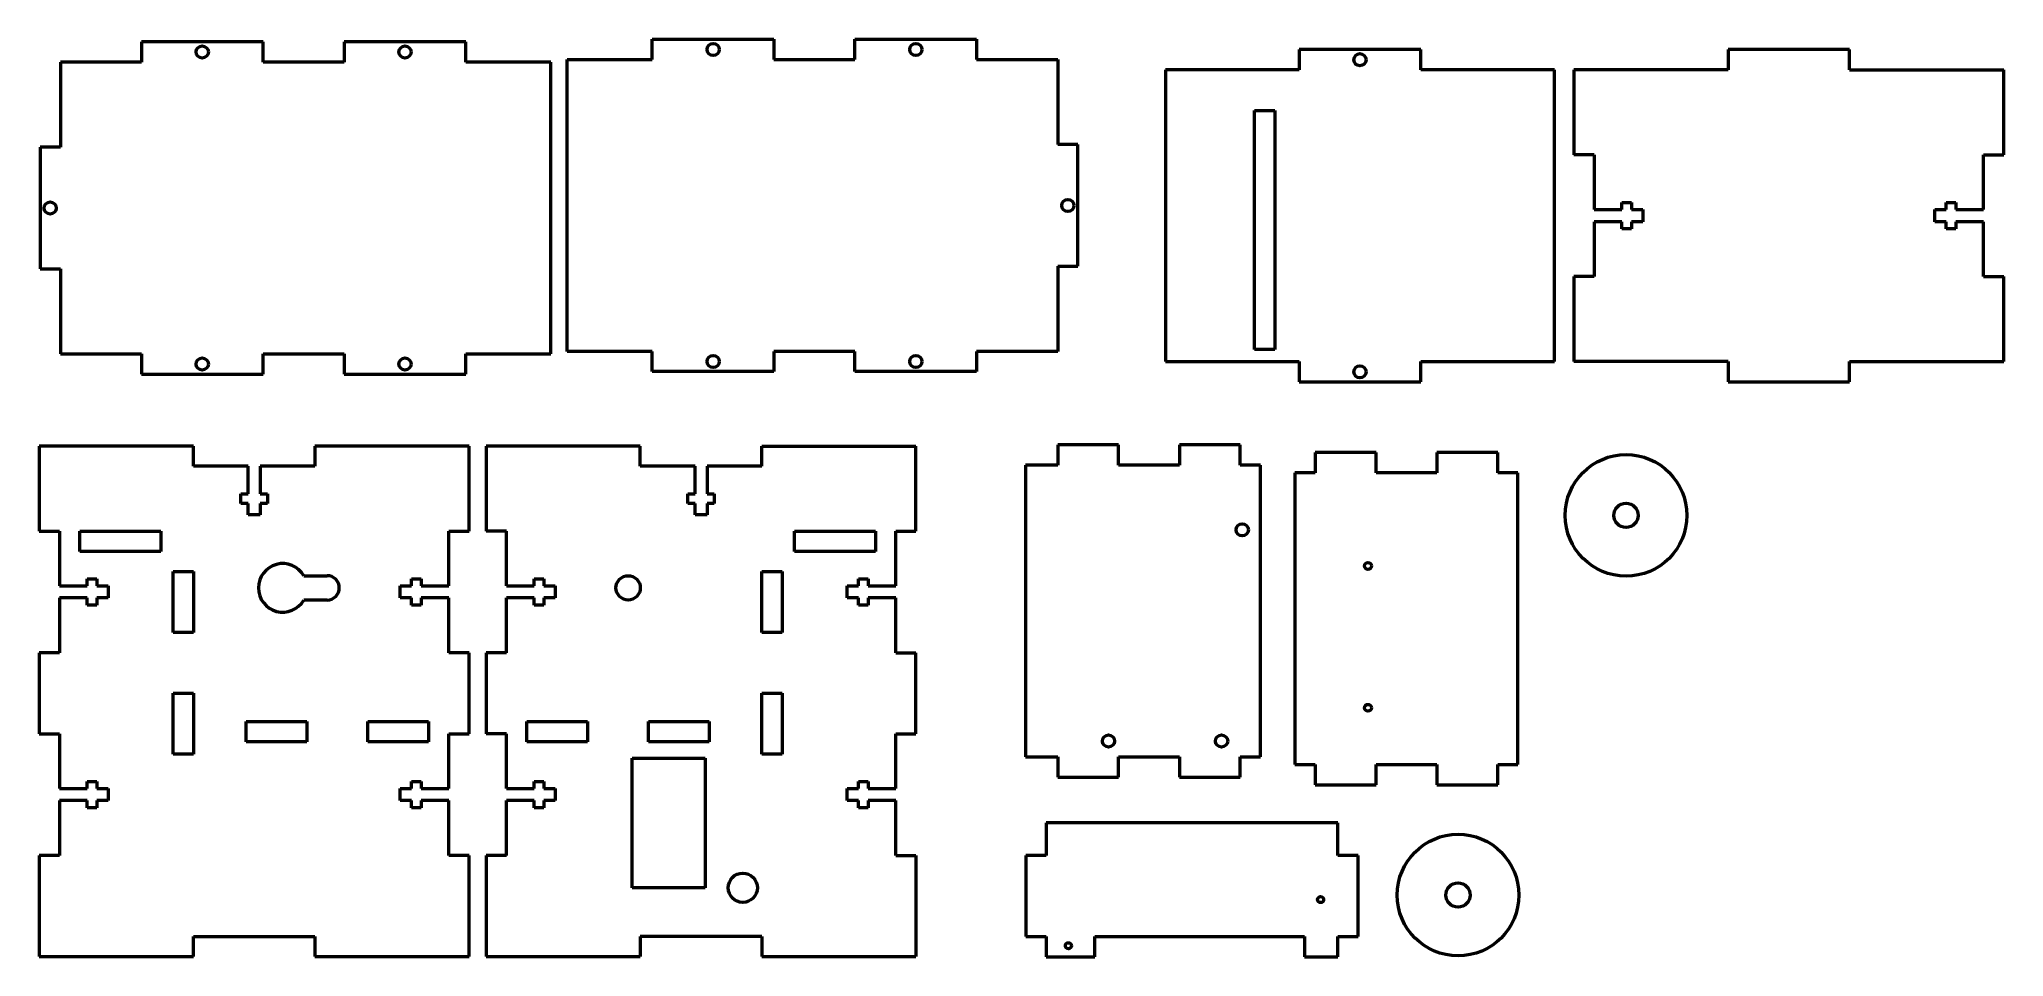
# Model space of a CAD drawing. Header units: millimetres. Extents: x 6 to 491, y 193 to 420.
import ezdxf

# ---------------------------------------------------------------- set-up
doc = ezdxf.new("R2010")
doc.units = ezdxf.units.MM
doc.layers.add('可见 (ISO)', color=7, linetype='Continuous', lineweight=50)

msp = doc.modelspace()

# ---------------------------------------------------------------- linework, layer by layer
at = {"layer": '可见 (ISO)'}
for p, q in [((31.49, 418.93), (31.49, 413.93)), ((61.49, 418.93), (31.49, 418.93)), ((61.49, 413.93), (61.49, 418.93)), ((81.49, 418.93), (81.49, 413.93)), ((111.49, 418.93), (81.49, 418.93)), ((111.49, 413.93), (111.49, 418.93)), ((157.49, 419.56), (187.49, 419.56)), ((157.49, 414.56), (157.49, 419.56)), ((187.49, 419.56), (187.49, 414.56)), ((207.49, 419.56), (237.49, 419.56)), ((207.49, 414.56), (207.49, 419.56)), ((237.49, 419.56), (237.49, 414.56)), ((317.05, 417.02), (317.05, 412.02)), ((347.05, 417.02), (317.05, 417.02)), ((347.05, 412.02), (347.05, 417.02)), ((422.84, 417.02), (422.84, 412.02)), ((452.84, 417.02), (422.84, 417.02)), ((452.84, 412.02), (452.84, 417.02)), ((31.49, 413.93), (11.49, 413.93)), ((11.49, 413.93), (11.49, 392.93)), ((81.49, 413.93), (61.49, 413.93)), ((132.49, 413.93), (111.49, 413.93)), ((132.49, 341.93), (132.49, 413.93)), ((136.49, 414.56), (157.49, 414.56)), ((136.49, 342.56), (136.49, 414.56)), ((187.49, 414.56), (207.49, 414.56)), ((237.49, 414.56), (257.49, 414.56)), ((257.49, 414.56), (257.49, 393.56)), ((317.05, 412.02), (284.05, 412.02)), ((284.05, 412.02), (284.05, 340.02)), ((380.05, 412.02), (347.05, 412.02)), ((380.05, 340.02), (380.05, 412.02)), ((422.84, 412.02), (384.84, 412.02)), ((384.84, 412.02), (384.84, 391.02)), ((452.84, 412.02), (490.84, 412.02)), ((490.84, 391.02), (490.84, 412.02)), ((306.05, 343.02), (306.05, 402.02)), ((306.05, 402.02), (311.05, 402.02)), ((311.05, 402.02), (311.05, 343.02)), ((6.49, 392.93), (6.49, 362.93)), ((11.49, 392.93), (6.49, 392.93)), ((262.49, 393.56), (257.49, 393.56)), ((262.49, 363.56), (262.49, 393.56)), ((389.84, 391.02), (384.84, 391.02)), ((389.84, 391.02), (389.84, 377.52)), ((485.84, 377.52), (485.84, 391.02)), ((485.84, 391.02), (490.84, 391.02)), ((396.64, 379.27), (399.04, 379.27)), ((396.64, 377.52), (396.64, 379.27)), ((399.04, 379.27), (399.04, 377.52)), ((476.64, 377.52), (476.64, 379.27)), ((476.64, 379.27), (479.04, 379.27)), ((479.04, 379.27), (479.04, 377.52)), ((389.84, 377.52), (396.64, 377.52)), ((396.64, 374.52), (389.84, 374.52)), ((389.84, 374.52), (389.84, 361.02)), ((396.64, 372.77), (396.64, 374.52)), ((399.04, 377.52), (401.84, 377.52)), ((399.04, 374.52), (399.04, 372.77)), ((401.84, 374.52), (399.04, 374.52)), ((401.84, 377.52), (401.84, 374.52)), ((473.84, 374.52), (473.84, 377.52)), ((473.84, 377.52), (476.64, 377.52)), ((476.64, 374.52), (473.84, 374.52)), ((476.64, 372.77), (476.64, 374.52)), ((479.04, 377.52), (485.84, 377.52)), ((479.04, 374.52), (479.04, 372.77)), ((485.84, 374.52), (479.04, 374.52)), ((485.84, 361.02), (485.84, 374.52)), ((399.04, 372.77), (396.64, 372.77)), ((479.04, 372.77), (476.64, 372.77)), ((257.49, 363.56), (257.49, 342.56)), ((257.49, 363.56), (262.49, 363.56)), ((6.49, 362.93), (11.49, 362.93)), ((11.49, 362.93), (11.49, 341.93)), ((384.84, 361.02), (384.84, 340.02)), ((389.84, 361.02), (384.84, 361.02)), ((485.84, 361.02), (490.84, 361.02)), ((490.84, 340.02), (490.84, 361.02)), ((11.49, 341.93), (31.49, 341.93)), ((31.49, 341.93), (31.49, 336.93)), ((61.49, 341.93), (81.49, 341.93)), ((61.49, 336.93), (61.49, 341.93)), ((81.49, 341.93), (81.49, 336.93)), ((111.49, 341.93), (132.49, 341.93)), ((111.49, 336.93), (111.49, 341.93)), ((157.49, 342.56), (136.49, 342.56)), ((157.49, 337.56), (157.49, 342.56)), ((207.49, 342.56), (187.49, 342.56)), ((187.49, 342.56), (187.49, 337.56)), ((207.49, 337.56), (207.49, 342.56)), ((257.49, 342.56), (237.49, 342.56)), ((237.49, 342.56), (237.49, 337.56)), ((284.05, 340.02), (317.05, 340.02)), ((311.05, 343.02), (306.05, 343.02)), ((317.05, 340.02), (317.05, 335.02)), ((347.05, 340.02), (380.05, 340.02)), ((347.05, 335.02), (347.05, 340.02)), ((422.84, 340.02), (384.84, 340.02)), ((422.84, 340.02), (422.84, 335.02)), ((452.84, 340.02), (490.84, 340.02)), ((452.84, 335.02), (452.84, 340.02)), ((31.49, 336.93), (61.49, 336.93)), ((81.49, 336.93), (111.49, 336.93)), ((187.49, 337.56), (157.49, 337.56)), ((237.49, 337.56), (207.49, 337.56)), ((317.05, 335.02), (347.05, 335.02)), ((422.84, 335.02), (452.84, 335.02)), ((44.29, 319.2), (6.29, 319.2)), ((6.29, 319.2), (6.29, 298.2)), ((44.29, 314.2), (44.29, 319.2)), ((112.29, 319.2), (74.29, 319.2)), ((74.29, 319.2), (74.29, 314.2)), ((112.29, 298.2), (112.29, 319.2)), ((116.54, 319.2), (116.54, 298.2)), ((154.54, 319.2), (116.54, 319.2)), ((154.54, 314.2), (154.54, 319.2)), ((184.54, 314.2), (184.54, 319.2)), ((184.54, 319.2), (222.54, 319.2)), ((222.54, 298.2), (222.54, 319.2)), ((257.52, 319.51), (257.52, 314.51)), ((272.52, 319.51), (257.52, 319.51)), ((272.52, 314.51), (272.52, 319.51)), ((287.52, 319.51), (287.52, 314.51)), ((302.52, 319.51), (287.52, 319.51)), ((302.52, 314.51), (302.52, 319.51)), ((321.02, 317.6), (321.02, 312.6)), ((336.02, 317.6), (321.02, 317.6)), ((336.02, 312.6), (336.02, 317.6)), ((351.02, 317.6), (351.02, 312.6)), ((366.02, 317.6), (351.02, 317.6)), ((366.02, 312.6), (366.02, 317.6)), ((57.79, 314.2), (44.29, 314.2)), ((57.79, 307.4), (57.79, 314.2)), ((74.29, 314.2), (60.79, 314.2)), ((60.79, 314.2), (60.79, 307.4)), ((168.04, 314.2), (154.54, 314.2)), ((168.04, 307.4), (168.04, 314.2)), ((171.04, 314.2), (171.04, 307.4)), ((184.54, 314.2), (171.04, 314.2)), ((257.52, 314.51), (249.52, 314.51)), ((249.52, 314.51), (249.52, 242.51)), ((287.52, 314.51), (272.52, 314.51)), ((307.52, 314.51), (302.52, 314.51)), ((307.52, 242.51), (307.52, 314.51)), ((321.02, 312.6), (316.02, 312.6)), ((316.02, 312.6), (316.02, 240.6)), ((351.02, 312.6), (336.02, 312.6)), ((371.02, 312.6), (366.02, 312.6)), ((371.02, 240.6), (371.02, 312.6)), ((56.04, 305), (56.04, 307.4)), ((56.04, 307.4), (57.79, 307.4)), ((60.79, 307.4), (62.54, 307.4)), ((62.54, 307.4), (62.54, 305)), ((166.29, 307.4), (168.04, 307.4)), ((166.29, 305), (166.29, 307.4)), ((171.04, 307.4), (172.79, 307.4)), ((172.79, 307.4), (172.79, 305)), ((57.79, 305), (56.04, 305)), ((57.79, 302.2), (57.79, 305)), ((60.79, 302.2), (57.79, 302.2)), ((62.54, 305), (60.79, 305)), ((60.79, 305), (60.79, 302.2)), ((168.04, 305), (166.29, 305)), ((168.04, 302.2), (168.04, 305)), ((171.04, 302.2), (168.04, 302.2)), ((171.04, 305), (171.04, 302.2)), ((172.79, 305), (171.04, 305)), ((6.29, 298.2), (11.29, 298.2)), ((11.29, 298.2), (11.29, 284.7)), ((16.29, 293.2), (16.29, 298.2)), ((16.29, 298.2), (36.29, 298.2)), ((36.29, 298.2), (36.29, 293.2)), ((107.29, 284.7), (107.29, 298.2)), ((107.29, 298.2), (112.29, 298.2)), ((121.54, 298.2), (116.54, 298.2)), ((121.54, 284.7), (121.54, 298.2)), ((192.54, 293.2), (192.54, 298.2)), ((192.54, 298.2), (212.54, 298.2)), ((212.54, 298.2), (212.54, 293.2)), ((217.54, 284.7), (217.54, 298.2)), ((217.54, 298.2), (222.54, 298.2)), ((36.29, 293.2), (16.29, 293.2)), ((212.54, 293.2), (192.54, 293.2)), ((18.09, 284.7), (18.09, 286.45)), ((18.09, 286.45), (20.49, 286.45)), ((20.49, 286.45), (20.49, 284.7)), ((39.29, 288.2), (44.29, 288.2)), ((39.29, 273.2), (39.29, 288.2)), ((44.29, 288.2), (44.29, 273.2)), ((71.53, 287.2), (77.29, 287.2)), ((98.09, 284.7), (98.09, 286.45)), ((98.09, 286.45), (100.49, 286.45)), ((100.49, 286.45), (100.49, 284.7)), ((128.34, 286.45), (130.74, 286.45)), ((128.34, 284.7), (128.34, 286.45)), ((130.74, 286.45), (130.74, 284.7)), ((184.54, 273.2), (184.54, 288.2)), ((184.54, 288.2), (189.54, 288.2)), ((189.54, 288.2), (189.54, 273.2)), ((208.34, 284.7), (208.34, 286.45)), ((208.34, 286.45), (210.74, 286.45)), ((210.74, 286.45), (210.74, 284.7)), ((11.29, 284.7), (18.09, 284.7)), ((18.09, 281.7), (11.29, 281.7)), ((11.29, 281.7), (11.29, 268.2)), ((18.09, 279.95), (18.09, 281.7)), ((20.49, 284.7), (23.29, 284.7)), ((23.29, 281.7), (20.49, 281.7)), ((20.49, 281.7), (20.49, 279.95)), ((23.29, 284.7), (23.29, 281.7)), ((77.29, 281.2), (71.53, 281.2)), ((95.29, 281.7), (95.29, 284.7)), ((95.29, 284.7), (98.09, 284.7)), ((98.09, 281.7), (95.29, 281.7)), ((98.09, 279.95), (98.09, 281.7)), ((100.49, 284.7), (107.29, 284.7)), ((107.29, 281.7), (100.49, 281.7)), ((100.49, 281.7), (100.49, 279.95)), ((107.29, 268.2), (107.29, 281.7)), ((121.54, 284.7), (128.34, 284.7)), ((128.34, 281.7), (121.54, 281.7)), ((121.54, 268.2), (121.54, 281.7)), ((128.34, 279.95), (128.34, 281.7)), ((130.74, 284.7), (133.54, 284.7)), ((130.74, 281.7), (130.74, 279.95)), ((133.54, 281.7), (130.74, 281.7)), ((133.54, 284.7), (133.54, 281.7)), ((205.54, 281.7), (205.54, 284.7)), ((205.54, 284.7), (208.34, 284.7)), ((208.34, 281.7), (205.54, 281.7)), ((208.34, 279.95), (208.34, 281.7)), ((210.74, 284.7), (217.54, 284.7)), ((210.74, 281.7), (210.74, 279.95)), ((217.54, 281.7), (210.74, 281.7)), ((217.54, 268.2), (217.54, 281.7)), ((20.49, 279.95), (18.09, 279.95)), ((100.49, 279.95), (98.09, 279.95)), ((130.74, 279.95), (128.34, 279.95)), ((210.74, 279.95), (208.34, 279.95)), ((44.29, 273.2), (39.29, 273.2)), ((189.54, 273.2), (184.54, 273.2)), ((11.29, 268.2), (6.29, 268.2)), ((6.29, 268.2), (6.29, 248.2)), ((112.29, 268.2), (107.29, 268.2)), ((112.29, 248.2), (112.29, 268.2)), ((121.54, 268.2), (116.54, 268.2)), ((116.54, 268.2), (116.54, 248.2)), ((217.54, 268.2), (222.54, 268.2)), ((222.54, 248.2), (222.54, 268.2)), ((39.29, 258.2), (44.29, 258.2)), ((39.29, 243.2), (39.29, 258.2)), ((44.29, 258.2), (44.29, 243.2)), ((184.54, 243.2), (184.54, 258.2)), ((184.54, 258.2), (189.54, 258.2)), ((189.54, 258.2), (189.54, 243.2)), ((6.29, 248.2), (11.29, 248.2)), ((11.29, 248.2), (11.29, 234.7)), ((57.29, 251.2), (72.29, 251.2)), ((57.29, 246.2), (57.29, 251.2)), ((72.29, 251.2), (72.29, 246.2)), ((87.29, 251.2), (102.29, 251.2)), ((87.29, 246.2), (87.29, 251.2)), ((102.29, 251.2), (102.29, 246.2)), ((107.29, 234.7), (107.29, 248.2)), ((107.29, 248.2), (112.29, 248.2)), ((121.54, 248.2), (116.54, 248.2)), ((121.54, 234.7), (121.54, 248.2)), ((126.54, 246.2), (126.54, 251.2)), ((126.54, 251.2), (141.54, 251.2)), ((141.54, 251.2), (141.54, 246.2)), ((156.54, 246.2), (156.54, 251.2)), ((156.54, 251.2), (171.54, 251.2)), ((171.54, 251.2), (171.54, 246.2)), ((217.54, 234.7), (217.54, 248.2)), ((217.54, 248.2), (222.54, 248.2)), ((44.29, 243.2), (39.29, 243.2)), ((72.29, 246.2), (57.29, 246.2)), ((102.29, 246.2), (87.29, 246.2)), ((141.54, 246.2), (126.54, 246.2)), ((171.54, 246.2), (156.54, 246.2)), ((189.54, 243.2), (184.54, 243.2)), ((249.52, 242.51), (257.52, 242.51)), ((257.52, 242.51), (257.52, 237.51)), ((272.52, 242.51), (287.52, 242.51)), ((272.52, 237.51), (272.52, 242.51)), ((287.52, 242.51), (287.52, 237.51)), ((302.52, 242.51), (307.52, 242.51)), ((302.52, 237.51), (302.52, 242.51)), ((152.54, 242.2), (170.54, 242.2)), ((152.54, 210.2), (152.54, 242.2)), ((170.54, 242.2), (170.54, 210.2)), ((257.52, 237.51), (272.52, 237.51)), ((287.52, 237.51), (302.52, 237.51)), ((316.02, 240.6), (321.02, 240.6)), ((321.02, 240.6), (321.02, 235.6)), ((336.02, 240.6), (351.02, 240.6)), ((336.02, 235.6), (336.02, 240.6)), ((351.02, 240.6), (351.02, 235.6)), ((366.02, 240.6), (371.02, 240.6)), ((366.02, 235.6), (366.02, 240.6)), ((11.29, 234.7), (18.09, 234.7)), ((18.09, 234.7), (18.09, 236.45)), ((18.09, 236.45), (20.49, 236.45)), ((20.49, 236.45), (20.49, 234.7)), ((20.49, 234.7), (23.29, 234.7)), ((23.29, 234.7), (23.29, 231.7)), ((95.29, 231.7), (95.29, 234.7)), ((95.29, 234.7), (98.09, 234.7)), ((98.09, 234.7), (98.09, 236.45)), ((98.09, 236.45), (100.49, 236.45)), ((100.49, 236.45), (100.49, 234.7)), ((100.49, 234.7), (107.29, 234.7)), ((121.54, 234.7), (128.34, 234.7)), ((128.34, 236.45), (130.74, 236.45)), ((128.34, 234.7), (128.34, 236.45)), ((130.74, 236.45), (130.74, 234.7)), ((130.74, 234.7), (133.54, 234.7)), ((133.54, 234.7), (133.54, 231.7)), ((205.54, 231.7), (205.54, 234.7)), ((205.54, 234.7), (208.34, 234.7)), ((208.34, 234.7), (208.34, 236.45)), ((208.34, 236.45), (210.74, 236.45)), ((210.74, 236.45), (210.74, 234.7)), ((210.74, 234.7), (217.54, 234.7)), ((321.02, 235.6), (336.02, 235.6)), ((351.02, 235.6), (366.02, 235.6)), ((18.09, 231.7), (11.29, 231.7)), ((11.29, 231.7), (11.29, 218.2)), ((18.09, 229.95), (18.09, 231.7)), ((20.49, 229.95), (18.09, 229.95)), ((23.29, 231.7), (20.49, 231.7)), ((20.49, 231.7), (20.49, 229.95)), ((98.09, 231.7), (95.29, 231.7)), ((98.09, 229.95), (98.09, 231.7)), ((100.49, 229.95), (98.09, 229.95)), ((107.29, 231.7), (100.49, 231.7)), ((100.49, 231.7), (100.49, 229.95)), ((107.29, 218.2), (107.29, 231.7)), ((128.34, 231.7), (121.54, 231.7)), ((121.54, 218.2), (121.54, 231.7)), ((128.34, 229.95), (128.34, 231.7)), ((130.74, 229.95), (128.34, 229.95)), ((130.74, 231.7), (130.74, 229.95)), ((133.54, 231.7), (130.74, 231.7)), ((208.34, 231.7), (205.54, 231.7)), ((208.34, 229.95), (208.34, 231.7)), ((210.74, 229.95), (208.34, 229.95)), ((210.74, 231.7), (210.74, 229.95)), ((217.54, 231.7), (210.74, 231.7)), ((217.54, 218.2), (217.54, 231.7)), ((254.63, 226.18), (254.63, 218.18)), ((326.63, 226.18), (254.63, 226.18)), ((326.63, 218.18), (326.63, 226.18)), ((11.29, 218.2), (6.29, 218.2)), ((6.29, 218.2), (6.29, 193.2)), ((112.29, 218.2), (107.29, 218.2)), ((112.29, 193.2), (112.29, 218.2)), ((116.54, 218.2), (116.54, 193.2)), ((121.54, 218.2), (116.54, 218.2)), ((217.54, 218.2), (222.54, 218.2)), ((222.54, 218.2), (222.54, 193.2)), ((249.63, 218.18), (249.63, 198.18)), ((254.63, 218.18), (249.63, 218.18)), ((331.63, 218.18), (326.63, 218.18)), ((331.63, 198.18), (331.63, 218.18)), ((170.54, 210.2), (152.54, 210.2)), ((44.29, 193.2), (44.29, 198.2)), ((44.29, 198.2), (74.29, 198.2)), ((74.29, 198.2), (74.29, 193.2)), ((184.54, 198.2), (154.54, 198.2)), ((154.54, 198.2), (154.54, 193.2)), ((184.54, 198.2), (184.54, 193.2)), ((249.63, 198.18), (254.63, 198.18)), ((254.63, 198.18), (254.63, 193.18)), ((266.65, 198.18), (318.37, 198.18)), ((266.65, 193.18), (266.65, 198.18)), ((318.37, 198.18), (318.37, 193.18)), ((326.63, 193.18), (326.63, 198.18)), ((326.63, 198.18), (331.63, 198.18)), ((6.29, 193.2), (44.29, 193.2)), ((74.29, 193.2), (112.29, 193.2)), ((116.54, 193.2), (154.54, 193.2)), ((184.54, 193.2), (222.54, 193.2)), ((254.63, 193.18), (266.65, 193.18)), ((318.37, 193.18), (326.63, 193.18))]:
    msp.add_line(p, q, dxfattribs=at)
for centre, radius in [((46.49, 416.43), 1.5), ((96.49, 416.43), 1.5), ((172.49, 417.06), 1.5), ((222.49, 417.06), 1.5), ((332.05, 414.52), 1.5), ((8.99, 377.93), 1.5), ((259.99, 378.56), 1.5), ((46.49, 339.43), 1.5), ((96.49, 339.43), 1.5), ((172.49, 340.06), 1.5), ((222.49, 340.06), 1.5), ((332.05, 337.52), 1.5), ((397.69, 302.09), 15), ((397.69, 302.09), 3), ((303.02, 298.51), 1.5), ((151.54, 284.2), 3), ((334.02, 289.6), 0.85), ((334.02, 254.6), 0.85), ((270.02, 246.41), 1.5), ((297.92, 246.41), 1.5), ((356.25, 208.4), 15), ((179.82, 210.2), 3.6), ((356.25, 208.4), 3), ((322.33, 207.28), 0.75), ((260.13, 195.88), 0.75)]:
    msp.add_circle(centre, radius, dxfattribs=at)
for centre, radius, start, end in [((66.33, 284.2), 6, 30, 330), ((77.29, 284.2), 3, 270, 90)]:
    msp.add_arc(centre, radius, start, end, dxfattribs=at)

doc.saveas('drawing.dxf')
